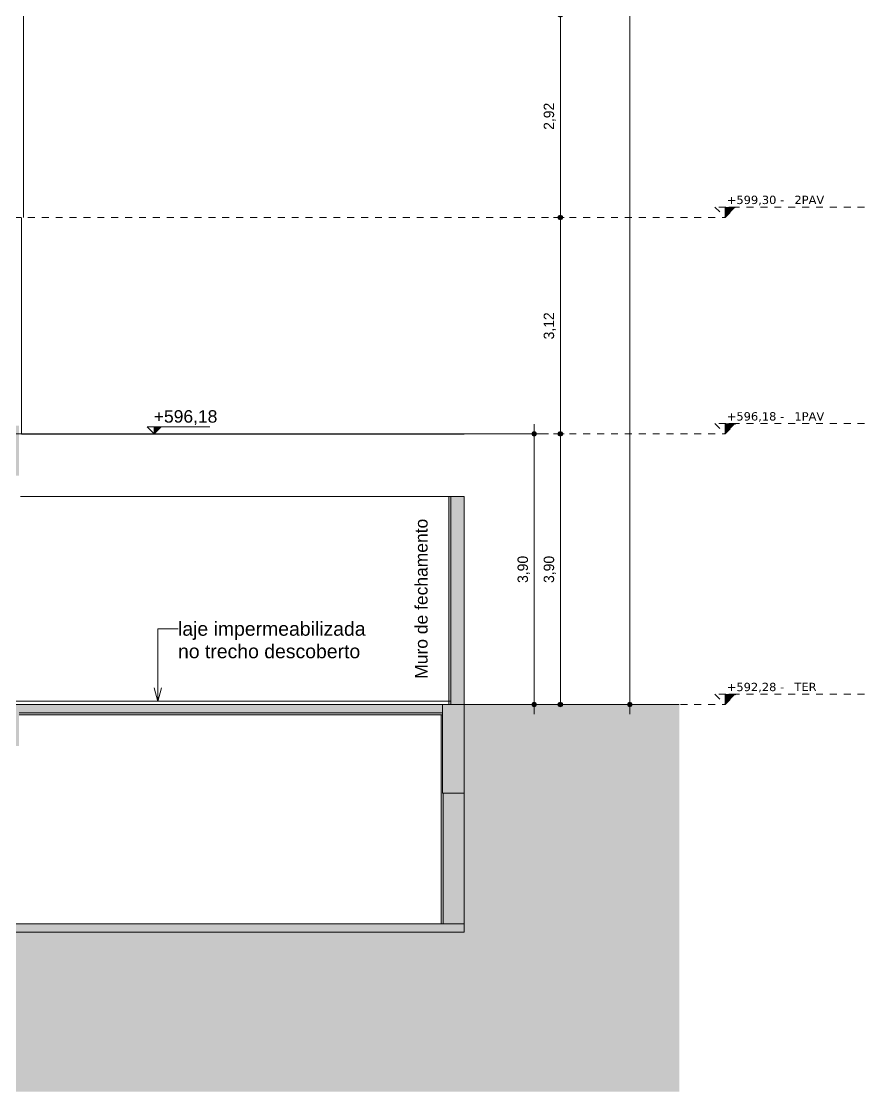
# Model space of a CAD drawing. Header units: metres. Extents: x -96 to 123, y 1 to 648.
# Drawn here: x 93.28 to 105.42, y 586.7 to 602.12 of the extents above; entities that cross this region are included whole.
import ezdxf

# ---------------------------------------------------------------- set-up
doc = ezdxf.new("R2010")
doc.units = ezdxf.units.M
doc.linetypes.add('_Tracejado longo', pattern=[0.014288, 0.009525, -0.004763])
for name, color, linetype, lineweight in [('A-ANNO-DIMS', 7, 'Continuous', 5), ('A-ANNO-DIMS-100', 7, 'Continuous', 5), ('A-ANNO-TEXT', 7, 'Continuous', 5), ('A-DETL', 7, 'Continuous', 5), ('A-DETL-GENF', 7, 'Continuous', 5), ('A-FLOR-LEVL', 7, 'Continuous', 5), ('A-FLOR-OTLN', 7, 'Continuous', 5), ('A-WALL', 7, 'Continuous', 5), ('A-WALL-PATT', 7, 'Continuous', 20), ('C-PKNG', 7, 'Continuous', 5)]:
    doc.layers.add(name, color=color, linetype=linetype, lineweight=lineweight)
doc.styles.add('Arial_1', font='arial.ttf', dxfattribs={"height": 0.2})
doc.styles.add('Arial_2', font='arial.ttf', dxfattribs={"height": 0.18})
doc.styles.add('Century Gothic', font='GOTHIC.TTF', dxfattribs={"height": 0.15})
doc.styles.add('Verdana', font='verdana.ttf', dxfattribs={"height": 0.12})
doc.dimstyles.new('PAA_-_Cota_com_linha_-_metros', dxfattribs={"dimscale": 0.3048, "dimtxt": 0.156625, "dimasz": 0.853018, "dimexe": 0.328084, "dimexo": 0.328084, "dimgap": 0.131234, "dimtad": 1, "dimrnd": 0.01, "dimzin": 0, "dimdsep": 46, "dimtxsty": 'Century Gothic', "dimblk1": 'DOTSMALL', "dimblk2": 'DOTSMALL', "dimsah": 1, "dimcen": 0.09, "dimdle": 0.459318, "dimazin": 0, "dimtfac": 1, "dimtdec": 4, "dimtix": 1, "dimtmove": 0, "dimatfit": 3, "dimfxl": 1, "dimtvp": 1, "dimtolj": 1, "dimtzin": 0, "dimarcsym": 2})

# ---------------------------------------------------------------- blocks, each defined once
blk = doc.blocks.new('xok - vaga carro - 2_5 x 5_0 m-2137348-Section 3')
at = {"layer": 'C-PKNG'}
blk.add_line((-40.445, 592.28), (-42.945, 592.28), dxfattribs=at)
blk = doc.blocks.new('LUC-ARQ-001-MOD-EMB_rvt-3-Section 3')
at = {"layer": 'A-FLOR-OTLN', "true_color": 0x808080}
h = blk.add_hatch(color=8, dxfattribs=at)
h.paths.add_polyline_path([(-43.076, 592.13), (-38.866, 592.13), (-38.866, 592.28), (-43.076, 592.28), (-43.076, 592.133)])
h.paths.add_polyline_path([(-0.328, 592.13), (-0.328, 592.16), (-6.426, 592.16), (-6.426, 592.13)])
h.paths.add_polyline_path([(-6.616, 592.13), (-6.616, 592.16), (-10.826, 592.16), (-10.826, 592.13), (-10.524, 592.13)])
h.paths.add_polyline_path([(-11.076, 592.13), (-11.076, 592.16), (-13.871, 592.16), (-13.871, 592.13)])
h.paths.add_polyline_path([(-38.616, 592.13), (-35.661, 592.13), (-35.661, 592.28), (-38.616, 592.28), (-38.616, 592.197)])
h.paths.add_polyline_path([(-14.061, 592.13), (-14.061, 592.16), (-18.371, 592.16), (-18.371, 592.13), (-17.547, 592.13)])
h.paths.add_polyline_path([(-35.471, 592.13), (-32.801, 592.13), (-32.801, 592.28), (-35.471, 592.28), (-35.471, 592.242)])
h.paths.add_polyline_path([(-21.633, 592.13), (-21.633, 592.16), (-23.026, 592.16), (-23.026, 592.13), (-22.814, 592.13)])
blk.add_hatch(color=8, dxfattribs=at).paths.add_polyline_path([(-24.569, 589), (-0.016, 589), (-0.016, 589.12), (-50.016, 589.12), (-50.016, 589), (-26.325, 589)])
at = {"layer": 'A-WALL', "true_color": 0xffbb77}
for points in [[(-0.206, 592.28), (-0.206, 595.28), (-0.236, 595.28), (-0.236, 592.28)], [(-0.346, 589.12), (-0.316, 589.12), (-0.316, 591), (-0.328, 591), (-0.328, 592.13), (-0.346, 592.13), (-0.346, 589.129)]]:
    blk.add_hatch(color=31, dxfattribs=at).paths.add_polyline_path(points)
at = {"layer": 'A-WALL-PATT', "lineweight": 5, "true_color": 0xffbb77}
for points in [[(-0.016, 592.28), (-0.016, 595.28), (-0.206, 595.28), (-0.206, 592.28)], [(-0.016, 589.12), (-0.016, 591), (-0.316, 591), (-0.316, 589.12), (-0.178, 589.12)]]:
    blk.add_hatch(color=31, dxfattribs=at).paths.add_polyline_path(points)
at = {"layer": 'A-FLOR-OTLN', "lineweight": 20}
for p, q in [((-6.426, 592.13), (-0.328, 592.13)), ((-0.016, 589.12), (-50.016, 589.12))]:
    blk.add_line(p, q, dxfattribs=at)
at = {"layer": 'A-WALL'}
for p, q in [((-6.392, 599.3), (-6.392, 596.18)), ((-6.392, 596.18), (-6.394, 596.18)), ((-0.236, 595.28), (-6.407, 595.28))]:
    blk.add_line(p, q, dxfattribs=at)
at = {"layer": 'A-WALL', "color": 8, "true_color": 0x808080}
for p, q in [((-0.206, 595.28), (-0.236, 595.28)), ((-0.236, 595.28), (-0.236, 592.28)), ((-0.206, 592.28), (-0.206, 595.28)), ((-0.346, 592.13), (-0.346, 589.12)), ((-0.328, 592.13), (-0.346, 592.13)), ((-0.316, 589.12), (-0.316, 591)), ((-0.346, 589.12), (-0.316, 589.12))]:
    blk.add_line(p, q, dxfattribs=at)
at = {"layer": 'A-WALL', "lineweight": 20}
for p, q in [((-0.206, 595.28), (-0.206, 592.28)), ((-0.016, 595.28), (-0.206, 595.28)), ((-0.016, 592.28), (-0.016, 595.28)), ((-0.316, 591), (-0.316, 589.12)), ((-0.316, 589.12), (-0.016, 589.12))]:
    blk.add_line(p, q, dxfattribs=at)
at = {"layer": 'C-PKNG', "color": 253, "lineweight": 5, "true_color": 0x999999}
for p in [(36.565, -3.16), (39.065, -3.16)]:
    blk.add_blockref('xok - vaga carro - 2_5 x 5_0 m-2137348-Section 3', p, dxfattribs=at)
blk = doc.blocks.new('Level - Extremidade do nível - Seta preenchida-686677-Section 3')
at = {"layer": 'A-FLOR-LEVL', "linetype": '_Tracejado longo'}
blk.add_hatch(color=256, dxfattribs=at).paths.add_polyline_path([(3.897, 592.43), (3.747, 592.28), (3.747, 592.43)])
for p, q in [((3.597, 592.43), (3.747, 592.28)), ((5.754, 592.43), (3.597, 592.43)), ((3.747, 592.28), (3.897, 592.43)), ((3.747, 592.28), (3.747, 592.43)), ((3.897, 592.43), (3.747, 592.43)), ((3.747, 592.43), (3.747, 592.28)), ((3.747, 592.28), (3.897, 592.43))]:
    blk.add_line(p, q, dxfattribs=at)
blk = doc.blocks.new('DIMBLOCK48-Section 3')
at = {"layer": 'A-ANNO-DIMS-100', "true_color": 0x800000}
h = blk.add_hatch(color=16, dxfattribs=at)
edge = h.paths.add_edge_path()
edge.add_arc((101.04, 596.18), 0.0325, 0, 360)
h = blk.add_hatch(color=16, dxfattribs=at)
edge = h.paths.add_edge_path()
edge.add_arc((101.04, 592.28), 0.0325, 0, 360)
at = {"layer": 'A-ANNO-DIMS-100', "color": 16, "true_color": 0x800000}
for p, q in [((101.04, 596.18), (100.94, 596.18)), ((101.04, 592.28), (101.04, 596.18)), ((101.04, 596.18), (101.094, 596.18)), ((101.04, 592.28), (100.94, 592.28)), ((101.04, 592.28), (101.094, 592.28))]:
    blk.add_line(p, q, dxfattribs=at)
for centre in [(101.04, 596.18), (101.04, 592.28)]:
    blk.add_circle(centre, 0.0325, dxfattribs=at)
at = {"layer": 'A-ANNO-DIMS-100', "color": 0, "insert": (100.8, 594.032), "char_height": 0.15, "width": 0.4755, "attachment_point": 1, "rotation": 90, "line_spacing_factor": 0.984502, "style": 'Century Gothic'}
blk.add_mtext('3,90', dxfattribs=at)
blk = doc.blocks.new('_DotSmall')
at = {"color": 0, "linetype": 'ByBlock', "const_width": 0.5}
blk.add_lwpolyline([(-0.0625, 0, 1), (0.0625, 0, 1)], format="xyb", close=True, dxfattribs=at)
blk = doc.blocks.new('DIMBLOCK49-Section 3')
at = {"layer": 'A-ANNO-DIMS-100', "true_color": 0x800000}
h = blk.add_hatch(color=16, dxfattribs=at)
edge = h.paths.add_edge_path()
edge.add_arc((101.04, 599.3), 0.0325, 0, 360)
h = blk.add_hatch(color=16, dxfattribs=at)
edge = h.paths.add_edge_path()
edge.add_arc((101.04, 596.18), 0.0325, 0, 360)
at = {"layer": 'A-ANNO-DIMS-100', "color": 16, "true_color": 0x800000}
for p, q in [((101.04, 599.3), (100.94, 599.3)), ((101.04, 596.18), (101.04, 599.3)), ((101.04, 599.3), (101.094, 599.3)), ((101.04, 596.18), (100.94, 596.18)), ((101.04, 596.18), (101.094, 596.18))]:
    blk.add_line(p, q, dxfattribs=at)
for centre in [(101.04, 599.3), (101.04, 596.18)]:
    blk.add_circle(centre, 0.0325, dxfattribs=at)
at = {"layer": 'A-ANNO-DIMS-100', "color": 0, "insert": (100.8, 597.542), "char_height": 0.15, "width": 0.4755, "attachment_point": 1, "rotation": 90, "line_spacing_factor": 0.984502, "style": 'Century Gothic'}
blk.add_mtext('3,12', dxfattribs=at)
blk = doc.blocks.new('DIMBLOCK50-Section 3')
at = {"layer": 'A-ANNO-DIMS-100', "true_color": 0x800000}
h = blk.add_hatch(color=16, dxfattribs=at)
edge = h.paths.add_edge_path()
edge.add_arc((101.04, 602.22), 0.0325, 0, 360)
h = blk.add_hatch(color=16, dxfattribs=at)
edge = h.paths.add_edge_path()
edge.add_arc((101.04, 599.3), 0.0325, 0, 360)
at = {"layer": 'A-ANNO-DIMS-100', "color": 16, "true_color": 0x800000}
for p, q in [((101.04, 602.22), (100.94, 602.22)), ((101.04, 599.3), (101.04, 602.22)), ((101.04, 602.22), (101.094, 602.22)), ((101.04, 599.3), (100.94, 599.3)), ((101.04, 599.3), (101.094, 599.3))]:
    blk.add_line(p, q, dxfattribs=at)
for centre in [(101.04, 602.22), (101.04, 599.3)]:
    blk.add_circle(centre, 0.0325, dxfattribs=at)
at = {"layer": 'A-ANNO-DIMS-100', "color": 0, "insert": (100.8, 600.562), "char_height": 0.15, "width": 0.4755, "attachment_point": 1, "rotation": 90, "line_spacing_factor": 0.984502, "style": 'Century Gothic'}
blk.add_mtext('2,92', dxfattribs=at)
blk = doc.blocks.new('DIMBLOCK66-Section 3')
at = {"layer": 'A-ANNO-DIMS-100', "true_color": 0x800000}
h = blk.add_hatch(color=16, dxfattribs=at)
edge = h.paths.add_edge_path()
edge.add_arc((102.04, 640.18), 0.0325, 0, 360)
h = blk.add_hatch(color=16, dxfattribs=at)
edge = h.paths.add_edge_path()
edge.add_arc((102.04, 592.28), 0.0325, 0, 360)
at = {"layer": 'A-ANNO-DIMS-100', "color": 16, "true_color": 0x800000}
for p, q in [((102.04, 592.14), (102.04, 640.32)), ((102.04, 640.18), (101.94, 640.18)), ((102.04, 640.18), (102.094, 640.18)), ((102.04, 592.28), (101.94, 592.28)), ((102.04, 592.28), (102.094, 592.28))]:
    blk.add_line(p, q, dxfattribs=at)
for centre in [(102.04, 640.18), (102.04, 592.28)]:
    blk.add_circle(centre, 0.0325, dxfattribs=at)
at = {"layer": 'A-ANNO-DIMS-100', "color": 0, "insert": (101.8, 615.975), "char_height": 0.15, "width": 0.6127, "attachment_point": 1, "rotation": 90, "line_spacing_factor": 0.984502, "style": 'Century Gothic'}
blk.add_mtext('47,90', dxfattribs=at)
blk = doc.blocks.new('Spot Elevations - Cota de nível - Seta preenchida-686846-Section 3')
at = {"layer": 'A-ANNO-DIMS'}
blk.add_hatch(color=256, dxfattribs=at).paths.add_polyline_path([(-37.87, 596.33), (-37.77, 596.33), (-37.87, 596.23)])
for p, q in [((-37.97, 596.33), (-37.87, 596.23)), ((-37.87, 596.33), (-37.97, 596.33)), ((-37.77, 596.33), (-37.87, 596.23)), ((-37.87, 596.33), (-37.77, 596.33)), ((-37.87, 596.23), (-37.87, 596.33)), ((-37.87, 596.33), (-37.87, 596.23)), ((-37.87, 596.23), (-37.77, 596.33)), ((-37.77, 596.33), (-37.87, 596.33)), ((-37.77, 596.33), (-37.07, 596.33))]:
    blk.add_line(p, q, dxfattribs=at)
blk = doc.blocks.new('DIMBLOCK106-Section 3')
at = {"layer": 'A-ANNO-DIMS-100', "true_color": 0x800000}
h = blk.add_hatch(color=16, dxfattribs=at)
edge = h.paths.add_edge_path()
edge.add_arc((100.663, 596.18), 0.0325, 0, 360)
h = blk.add_hatch(color=16, dxfattribs=at)
edge = h.paths.add_edge_path()
edge.add_arc((100.663, 592.28), 0.0325, 0, 360)
at = {"layer": 'A-ANNO-DIMS-100', "color": 16, "true_color": 0x800000}
for p, q in [((100.663, 592.14), (100.663, 596.32)), ((100.663, 596.18), (93.205, 596.18)), ((100.663, 596.18), (100.763, 596.18)), ((100.663, 592.28), (100.563, 592.28)), ((100.663, 592.28), (100.717, 592.28))]:
    blk.add_line(p, q, dxfattribs=at)
for centre in [(100.663, 596.18), (100.663, 592.28)]:
    blk.add_circle(centre, 0.0325, dxfattribs=at)
at = {"layer": 'A-ANNO-DIMS-100', "color": 0, "insert": (100.423, 594.032), "char_height": 0.15, "width": 0.4755, "attachment_point": 1, "rotation": 90, "line_spacing_factor": 0.984502, "style": 'Century Gothic'}
blk.add_mtext('3,90', dxfattribs=at)

msp = doc.modelspace()

# ---------------------------------------------------------------- hatches: boundary and pattern name
at = {"layer": 'A-DETL-GENF', "true_color": 0x808080}
h = msp.add_hatch(color=8, dxfattribs=at)
h.paths.add_polyline_path([(99.342, 591), (99.653, 591), (99.653, 592.28), (99.341, 592.28), (99.341, 591)])
h.paths.add_polyline_path([(49.877, 591.2), (49.965, 591.2), (49.965, 592.28), (49.653, 592.28), (49.653, 591.2), (49.843, 591.2)])
h.paths.add_polyline_path([(56.539, 591.68), (56.593, 591.68), (56.593, 592.28), (56.403, 592.28), (56.403, 591.68), (56.445, 591.68)])
h.paths.add_polyline_path([(61.053, 591.68), (61.053, 592.28), (60.803, 592.28), (60.803, 591.68)])
h.paths.add_polyline_path([(64.198, 591.68), (64.198, 592.28), (64.008, 592.28), (64.008, 591.68)])
h.paths.add_polyline_path([(68.648, 591.68), (68.648, 592.28), (68.348, 592.28), (68.348, 591.68)])
h.paths.add_polyline_path([(76.453, 591.68), (76.643, 591.68), (76.643, 592.28), (76.453, 592.28), (76.453, 591.766)])
h.paths.add_polyline_path([(80.998, 591.68), (81.298, 591.68), (81.298, 592.28), (80.998, 592.28), (80.998, 591.758)])
h.paths.add_polyline_path([(78.953, 591.68), (79.143, 591.68), (79.143, 592.28), (78.953, 592.28), (78.953, 592.052)])
h.paths.add_polyline_path([(85.798, 591.68), (85.798, 592.28), (85.608, 592.28), (85.608, 591.68)])
h.paths.add_polyline_path([(88.593, 591.68), (88.843, 591.68), (88.843, 592.28), (88.593, 592.28), (88.593, 592.021)])
h.paths.add_polyline_path([(93.243, 591.68), (93.243, 592.28), (93.053, 592.28), (93.053, 591.68)])
h.paths.add_polyline_path([(76.636, 594.88), (76.643, 594.88), (76.643, 596.18), (76.453, 596.18), (76.453, 594.88), (76.601, 594.88)])
h.paths.add_polyline_path([(64.178, 594.98), (64.198, 594.98), (64.198, 596.18), (63.848, 596.18), (63.848, 594.98), (64.126, 594.98)])
h.paths.add_polyline_path([(68.515, 594.98), (68.648, 594.98), (68.648, 596.18), (68.348, 596.18), (68.348, 594.98), (68.356, 594.98)])
h.paths.add_polyline_path([(81.298, 594.98), (81.298, 596.18), (80.998, 596.18), (80.999, 594.98), (81.275, 594.98)])
h.paths.add_polyline_path([(85.798, 594.98), (85.798, 596.18), (85.448, 596.18), (85.448, 594.98), (85.634, 594.98)])
h.paths.add_polyline_path([(88.591, 595.18), (88.843, 595.18), (88.843, 596.18), (88.591, 596.18), (88.591, 595.244)])
h.paths.add_polyline_path([(79.05, 595.18), (79.143, 595.18), (79.143, 596.18), (78.954, 596.18), (78.954, 595.18), (79.022, 595.18)])
h.paths.add_polyline_path([(70.71, 595.18), (70.893, 595.18), (70.893, 596.08), (70.703, 596.08), (70.703, 595.18)])
h.paths.add_polyline_path([(61.053, 595.18), (61.053, 596.18), (60.803, 596.18), (60.803, 595.18)])
h.paths.add_polyline_path([(93.243, 595.58), (93.243, 596.3), (93.053, 596.3), (93.053, 595.58), (93.235, 595.58)])
h.paths.add_polyline_path([(56.403, 595.58), (56.593, 595.58), (56.593, 596.18), (56.403, 596.18), (56.403, 595.741)])
at = {"layer": 'A-DETL-GENF', "true_color": 0x804040}
h = msp.add_hatch(dxfattribs=at)
h.set_pattern_fill('FP_37', color=17, style=0, pattern_type=2)
h.set_pattern_definition([(0, (75.09874, 320.824), (0.635, 0.635), [0.635, -0.635]), (0, (75.09874, 321.063), (0.635, 0.635), [0.635, -0.635]), (0, (75.09874, 321.301), (0.635, 0.635), [0.635, -0.635]), (90, (75.17774, 321.38), (-0.635, 0.635), [0.635, -0.635]), (90, (75.41674, 321.38), (-0.635, 0.635), [0.635, -0.635]), (90, (75.65474, 321.38), (-0.635, 0.635), [0.635, -0.635])])
h.paths.add_polyline_path([(99.353, 586.701), (102.753, 586.701), (102.753, 592.28), (99.653, 592.28), (99.653, 589), (49.653, 589), (49.653, 592.28), (47.753, 592.28), (47.753, 586.701), (99.323, 586.701)])
at = {"layer": 'A-DETL-GENF', "true_color": 0x808080}
h = msp.add_hatch(color=8, dxfattribs=at)
h.paths.add_polyline_path([(88.593, 592.16), (88.593, 592.28), (85.798, 592.28), (85.798, 592.16)])
h.paths.add_polyline_path([(76.643, 592.16), (78.953, 592.16), (78.953, 592.28), (76.643, 592.28), (76.643, 592.165)])
h.paths.add_polyline_path([(89.145, 592.16), (93.053, 592.16), (93.053, 592.28), (88.843, 592.28), (88.843, 592.16)])
h.paths.add_polyline_path([(79.143, 592.16), (80.998, 592.16), (80.998, 592.28), (79.143, 592.28), (79.143, 592.227)])
h.paths.add_polyline_path([(93.243, 592.16), (99.341, 592.16), (99.341, 592.28), (93.243, 592.28), (93.243, 592.181)])
h.paths.add_polyline_path([(81.298, 592.16), (85.608, 592.16), (85.608, 592.28), (81.298, 592.28), (81.298, 592.263)])

# ---------------------------------------------------------------- linework, layer by layer
at = {"layer": 'A-ANNO-DIMS'}
msp.add_line((87.778, 596.18), (95.189, 596.18), dxfattribs=at)
at = {"layer": 'A-ANNO-TEXT'}
for p, q in [((95.242, 593.371), (95.532, 593.371)), ((95.242, 592.322), (95.242, 593.371)), ((95.242, 592.322), (95.188, 592.522)), ((95.242, 592.322), (95.295, 592.522))]:
    msp.add_line(p, q, dxfattribs=at)
at = {"layer": 'A-DETL', "color": 252, "true_color": 0x969696}
msp.add_line((93.305, 637.26), (93.305, 599.3), dxfattribs=at)
at = {"layer": 'A-DETL', "lineweight": 30}
for p in [(93.276, 596.18), (98.911, 596.18)]:
    msp.add_line(p, (99.653, 596.18), dxfattribs=at)
at = {"layer": 'A-DETL'}
for p, q in [((81.245, 592.33), (99.463, 592.33)), ((99.653, 592.28), (99.341, 592.28)), ((99.341, 592.28), (99.341, 591)), ((102.753, 592.28), (99.653, 592.28)), ((99.653, 591), (99.653, 592.28)), ((99.341, 591), (99.653, 591)), ((99.653, 591), (99.653, 589)), ((99.653, 589), (49.653, 589))]:
    msp.add_line(p, q, dxfattribs=at)
at = {"layer": 'A-DETL', "lineweight": 9}
for p, q in [((99.341, 592.28), (93.243, 592.28)), ((93.243, 592.16), (99.341, 592.16))]:
    msp.add_line(p, q, dxfattribs=at)
at = {"layer": 'A-FLOR-LEVL', "color": 8, "linetype": '_Tracejado longo', "true_color": 0x808080}
for p, q in [((52.97, 599.3), (103.416, 599.3)), ((52.97, 596.18), (103.416, 596.18)), ((52.97, 592.28), (103.416, 592.28))]:
    msp.add_line(p, q, dxfattribs=at)

# ---------------------------------------------------------------- block references
at = {"lineweight": 5}
msp.add_blockref('LUC-ARQ-001-MOD-EMB_rvt-3-Section 3', (99.669, 0), dxfattribs=at)
at = {"layer": 'A-ANNO-DIMS'}
msp.add_blockref('Spot Elevations - Cota de nível - Seta preenchida-686846-Section 3', (133.059, -0.05), dxfattribs=at)
at = {"layer": 'A-FLOR-LEVL', "linetype": '_Tracejado longo'}
for p in [(99.669, 7.02), (99.669, 3.9), (99.669, 0)]:
    msp.add_blockref('Level - Extremidade do nível - Seta preenchida-686677-Section 3', p, dxfattribs=at)

# ---------------------------------------------------------------- texts
at = {"layer": 'A-ANNO-DIMS', "insert": (95.183, 596.522), "char_height": 0.18, "width": 1.09521, "attachment_point": 1, "line_spacing_factor": 0.941778, "style": 'Arial_2'}
msp.add_mtext('+596,18', dxfattribs=at)
at = {"layer": 'A-ANNO-TEXT', "insert": (98.947, 592.651), "char_height": 0.18, "width": 2.79789, "attachment_point": 1, "rotation": 90, "style": 'Arial_2'}
msp.add_mtext('Muro de fechamento ', dxfattribs=at)
at = {"layer": 'A-ANNO-TEXT', "char_height": 0.2, "attachment_point": 1, "style": 'Arial_1'}
for s, insert, width in [('laje impermeabilizada ', (95.532, 593.471), 3.45527), ('no trecho descoberto', (95.532, 593.147), 3.25485)]:
    msp.add_mtext(s, dxfattribs=dict(at, insert=insert, width=width))
at = {"layer": 'A-FLOR-LEVL', "linetype": '_Tracejado longo', "char_height": 0.12, "attachment_point": 1, "style": 'Verdana'}
for s, insert, width in [('+599,30 -', (103.438, 599.613), 0.98608), ('2PAV', (104.412, 599.613), 0.48903), ('+596,18 -', (103.438, 596.493), 0.98608), ('1PAV', (104.412, 596.493), 0.48903), ('+592,28 -', (103.438, 592.593), 0.98608), ('TER', (104.412, 592.593), 0.37679)]:
    msp.add_mtext(s, dxfattribs=dict(at, insert=insert, width=width))

# ---------------------------------------------------------------- dimensions: what is measured, and where the dimension line sits
at = {"layer": 'A-ANNO-DIMS', "color": 16, "true_color": 0x800000}
for base, p1, p2, override, picture, middle in [((102.04, 640.18), (101.994, 592.28), (101.994, 640.18), {"dimpost": '<>', "dimfxl": 47.9}, 'DIMBLOCK66-Section 3', (101.921, 616.23)), ((101.04, 602.22), (100.994, 599.3), (100.994, 602.22), {"dimpost": '<>', "dimfxl": 2.92}, 'DIMBLOCK50-Section 3', (100.921, 600.76)), ((101.04, 599.3), (100.994, 596.18), (100.994, 599.3), {"dimpost": '<>', "dimfxl": 3.12}, 'DIMBLOCK49-Section 3', (100.921, 597.74)), ((100.663, 596.18), (100.617, 592.28), (93.105, 596.18), {"dimpost": '<>', "dimfxl": 8.463458}, 'DIMBLOCK106-Section 3', (100.544, 594.23)), ((101.04, 596.18), (100.994, 592.28), (100.994, 596.18), {"dimpost": '<>', "dimfxl": 3.9}, 'DIMBLOCK48-Section 3', (100.921, 594.23))]:
    dim = msp.add_linear_dim(base=base, p1=p1, p2=p2, angle=90, dimstyle='PAA_-_Cota_com_linha_-_metros', override=override, dxfattribs=at)
    dim.commit()
    dim.dimension.update_dxf_attribs({"geometry": picture, "text_midpoint": middle})

doc.saveas('drawing.dxf')
